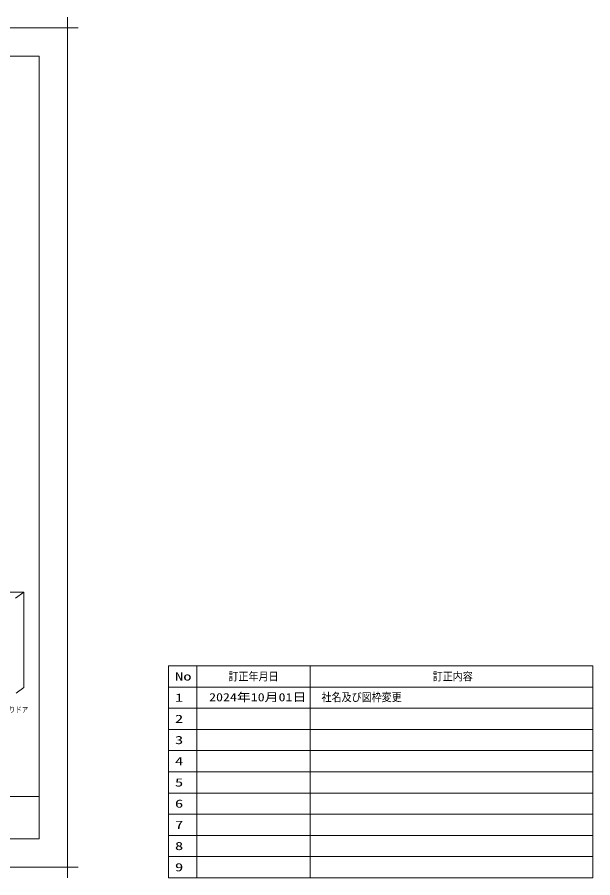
# Model space of a CAD drawing. Units: millimetres on the paper. Extents: x -305 to 305, y -152 to 152.
# Drawn here: x 101.2 to 304.8, y -152.3 to 152.3 of the extents above; entities that cross this region are included whole.
import ezdxf
from ezdxf.enums import TextEntityAlignment as Align

# ---------------------------------------------------------------- set-up
doc = ezdxf.new("R2010")
doc.units = ezdxf.units.MM
for name, color, linetype, lineweight in [('0-2_0', 7, 'Continuous', 9), ('0-5_S5', 7, 'Continuous', 9), ('0-6_1図面枠', 7, 'Continuous', 9), ('0-7_図面枠', 3, 'Continuous', 9), ('0-8_DEFPOINTS', 7, 'Continuous', 9)]:
    doc.layers.add(name, color=color, linetype=linetype, lineweight=lineweight)
doc.styles.add('ＭＳ ゴシック', font='')
doc.styles.get('ＭＳ ゴシック').set_extended_font_data('MS Gothic')

# ---------------------------------------------------------------- blocks, each defined once
blk = doc.blocks.new('グループ-6')
at = {"layer": '0-6_1図面枠'}
for p, q in [((-4200, 2895), (-4200, 3045)), ((4200, 2895), (4200, 3045)), ((-4275, 2970), (-4125, 2970)), ((4275, 2970), (4125, 2970)), ((-4200, -2895), (-4200, -3045)), ((4200, -2895), (4200, -3045)), ((-4275, -2970), (-4125, -2970)), ((4275, -2970), (4125, -2970))]:
    blk.add_line(p, q, dxfattribs=at)

msp = doc.modelspace()

# ---------------------------------------------------------------- linework, layer by layer
at = {"layer": '0-2_0'}
for p, q in [((154.767, -77.252), (154.767, -152.252)), ((154.767, -77.252), (304.767, -77.252)), ((164.767, -77.252), (164.767, -152.252)), ((204.767, -77.252), (204.767, -152.252)), ((304.767, -77.252), (304.767, -152.252)), ((154.767, -84.752), (304.767, -84.752)), ((154.767, -92.252), (304.767, -92.252)), ((154.767, -99.752), (304.767, -99.752)), ((154.767, -107.252), (304.767, -107.252)), ((154.767, -114.752), (304.767, -114.752)), ((154.767, -122.252), (304.767, -122.252)), ((154.767, -129.752), (304.767, -129.752)), ((154.767, -137.252), (304.767, -137.252)), ((154.767, -144.752), (304.767, -144.752)), ((154.767, -152.252), (304.767, -152.252))]:
    msp.add_line(p, q, dxfattribs=at)
at = {"layer": '0-5_S5'}
for p, q in [((100.575, -53.347), (103.559, -51.138)), ((103.561, -51.225), (103.556, -51.225)), ((103.561, -51.425), (103.556, -51.425)), ((103.561, -51.625), (103.556, -51.625)), ((103.561, -51.825), (103.556, -51.825)), ((103.561, -52.025), (103.556, -52.025)), ((103.561, -52.225), (103.556, -52.225)), ((103.561, -52.425), (103.556, -52.425)), ((103.561, -52.625), (103.556, -52.625)), ((103.561, -52.825), (103.556, -52.825)), ((103.561, -53.025), (103.556, -53.025)), ((103.561, -53.225), (103.556, -53.225)), ((103.561, -53.425), (103.556, -53.425)), ((103.561, -53.625), (103.556, -53.625)), ((103.561, -53.825), (103.556, -53.825)), ((103.561, -54.025), (103.556, -54.025)), ((103.561, -54.225), (103.556, -54.225)), ((103.561, -54.425), (103.556, -54.425)), ((103.561, -54.625), (103.556, -54.625)), ((103.561, -54.825), (103.556, -54.825)), ((103.561, -55.025), (103.556, -55.025)), ((103.561, -55.225), (103.556, -55.225)), ((103.561, -55.425), (103.556, -55.425)), ((103.561, -55.625), (103.556, -55.625)), ((103.561, -55.825), (103.556, -55.825)), ((103.561, -56.025), (103.556, -56.025)), ((103.561, -56.225), (103.556, -56.225)), ((103.561, -56.425), (103.556, -56.425)), ((103.561, -56.625), (103.556, -56.625)), ((103.561, -56.825), (103.556, -56.825)), ((103.561, -57.025), (103.556, -57.025)), ((103.561, -57.225), (103.556, -57.225)), ((103.561, -57.425), (103.556, -57.425)), ((103.561, -57.625), (103.556, -57.625)), ((103.561, -57.825), (103.556, -57.825)), ((103.561, -58.025), (103.556, -58.025)), ((103.561, -58.225), (103.556, -58.225)), ((103.561, -58.425), (103.556, -58.425)), ((103.561, -58.625), (103.556, -58.625)), ((103.561, -58.825), (103.556, -58.825)), ((103.561, -59.025), (103.556, -59.025)), ((103.561, -59.225), (103.556, -59.225)), ((103.561, -59.425), (103.556, -59.425)), ((103.561, -59.625), (103.556, -59.625)), ((103.561, -59.825), (103.556, -59.825)), ((103.561, -60.025), (103.556, -60.025)), ((103.561, -60.225), (103.556, -60.225)), ((103.561, -60.425), (103.556, -60.425)), ((103.561, -60.625), (103.556, -60.625)), ((103.561, -60.825), (103.556, -60.825)), ((103.561, -61.025), (103.556, -61.025)), ((103.561, -61.225), (103.556, -61.225)), ((103.561, -61.425), (103.556, -61.425)), ((103.561, -61.625), (103.556, -61.625)), ((103.561, -61.825), (103.556, -61.825)), ((103.561, -62.025), (103.556, -62.025)), ((103.561, -62.225), (103.556, -62.225)), ((103.561, -62.425), (103.556, -62.425)), ((103.561, -62.625), (103.556, -62.625)), ((103.561, -62.825), (103.556, -62.825)), ((103.561, -63.025), (103.556, -63.025)), ((103.561, -63.225), (103.556, -63.225)), ((103.561, -63.425), (103.556, -63.425)), ((103.561, -63.625), (103.556, -63.625)), ((103.561, -63.825), (103.556, -63.825)), ((103.561, -64.025), (103.556, -64.025)), ((103.561, -64.225), (103.556, -64.225)), ((103.561, -64.425), (103.556, -64.425)), ((103.561, -64.625), (103.556, -64.625)), ((103.561, -64.825), (103.556, -64.825)), ((103.561, -65.025), (103.556, -65.025)), ((103.561, -65.225), (103.556, -65.225)), ((103.561, -65.425), (103.556, -65.425)), ((103.561, -65.625), (103.556, -65.625)), ((103.561, -65.825), (103.556, -65.825)), ((103.561, -66.025), (103.556, -66.025)), ((103.561, -66.225), (103.556, -66.225)), ((103.561, -66.425), (103.556, -66.425)), ((103.561, -66.625), (103.556, -66.625)), ((103.561, -66.825), (103.556, -66.825)), ((103.561, -67.025), (103.556, -67.025)), ((103.561, -67.225), (103.556, -67.225)), ((103.561, -67.425), (103.556, -67.425)), ((103.561, -67.625), (103.556, -67.625)), ((103.561, -67.825), (103.556, -67.825)), ((103.561, -68.025), (103.556, -68.025)), ((103.561, -68.225), (103.556, -68.225)), ((103.561, -68.425), (103.556, -68.425)), ((103.561, -68.625), (103.556, -68.625)), ((103.561, -68.825), (103.556, -68.825)), ((103.561, -69.025), (103.556, -69.025)), ((103.561, -69.225), (103.556, -69.225)), ((103.561, -69.425), (103.556, -69.425)), ((103.561, -69.625), (103.556, -69.625)), ((103.561, -69.825), (103.556, -69.825)), ((103.561, -70.025), (103.556, -70.025)), ((103.561, -70.225), (103.556, -70.225)), ((103.561, -70.425), (103.556, -70.425)), ((103.561, -70.625), (103.556, -70.625)), ((103.561, -70.825), (103.556, -70.825)), ((103.561, -71.025), (103.556, -71.025)), ((103.561, -71.225), (103.556, -71.225)), ((103.561, -71.425), (103.556, -71.425)), ((103.561, -71.625), (103.556, -71.625)), ((103.561, -71.825), (103.556, -71.825)), ((103.561, -72.025), (103.556, -72.025)), ((103.561, -72.225), (103.556, -72.225)), ((103.561, -72.425), (103.556, -72.425)), ((103.561, -72.625), (103.556, -72.625)), ((103.561, -72.825), (103.556, -72.825)), ((103.561, -73.025), (103.556, -73.025)), ((103.561, -73.225), (103.556, -73.225)), ((103.561, -73.425), (103.556, -73.425)), ((103.561, -73.625), (103.556, -73.625)), ((103.561, -73.825), (103.556, -73.825)), ((103.561, -74.025), (103.556, -74.025)), ((103.561, -74.225), (103.556, -74.225)), ((103.561, -74.425), (103.556, -74.425)), ((103.561, -74.625), (103.556, -74.625)), ((103.561, -74.825), (103.556, -74.825)), ((103.561, -75.025), (103.556, -75.025)), ((103.561, -75.225), (103.556, -75.225)), ((103.561, -75.425), (103.556, -75.425)), ((103.561, -75.625), (103.556, -75.625)), ((103.561, -75.825), (103.556, -75.825)), ((103.561, -76.025), (103.556, -76.025)), ((103.561, -76.225), (103.556, -76.225)), ((103.561, -76.425), (103.556, -76.425)), ((103.561, -76.625), (103.556, -76.625)), ((103.561, -76.825), (103.556, -76.825)), ((103.561, -77.025), (103.556, -77.025)), ((103.561, -77.225), (103.556, -77.225)), ((103.561, -77.425), (103.556, -77.425)), ((103.561, -77.625), (103.556, -77.625)), ((103.561, -77.825), (103.556, -77.825)), ((103.561, -78.025), (103.556, -78.025)), ((103.561, -78.225), (103.556, -78.225)), ((103.561, -78.425), (103.556, -78.425)), ((103.561, -78.625), (103.556, -78.625)), ((103.561, -78.825), (103.556, -78.825)), ((103.561, -79.025), (103.556, -79.025)), ((103.561, -79.225), (103.556, -79.225)), ((103.561, -79.425), (103.556, -79.425)), ((103.561, -79.625), (103.556, -79.625)), ((103.561, -79.825), (103.556, -79.825)), ((103.561, -80.025), (103.556, -80.025)), ((103.561, -80.225), (103.556, -80.225)), ((103.561, -80.425), (103.556, -80.425)), ((103.561, -80.625), (103.556, -80.625)), ((103.561, -80.825), (103.556, -80.825)), ((103.561, -81.025), (103.556, -81.025)), ((103.561, -81.225), (103.556, -81.225)), ((103.561, -81.425), (103.556, -81.425)), ((103.561, -81.625), (103.556, -81.625)), ((103.561, -81.825), (103.556, -81.825)), ((103.561, -82.025), (103.556, -82.025)), ((100.85, -86.931), (103.559, -84.925)), ((103.561, -82.225), (103.556, -82.225)), ((103.561, -82.425), (103.556, -82.425)), ((103.561, -82.625), (103.556, -82.625)), ((103.561, -82.825), (103.556, -82.825)), ((103.561, -83.025), (103.556, -83.025)), ((103.561, -83.225), (103.556, -83.225)), ((103.561, -83.425), (103.556, -83.425)), ((103.561, -83.625), (103.556, -83.625)), ((103.561, -83.825), (103.556, -83.825)), ((103.561, -84.025), (103.556, -84.025)), ((103.561, -84.225), (103.556, -84.225)), ((103.561, -84.425), (103.556, -84.425)), ((103.561, -84.625), (103.556, -84.625)), ((103.561, -84.825), (103.556, -84.825))]:
    msp.add_line(p, q, dxfattribs=at)
for points in [[(90.792, -51.141), (103.559, -51.141), (103.559, -51.136), (90.792, -51.136)], [(103.561, -51.138), (103.561, -51.138), (103.561, -51.138), (103.561, -51.137), (103.561, -51.137), (103.561, -51.137), (103.561, -51.136), (103.56, -51.136), (103.56, -51.136), (103.56, -51.136), (103.56, -51.136), (103.559, -51.136), (103.559, -51.136), (103.559, -51.136), (103.558, -51.136), (103.558, -51.136), (103.558, -51.136), (103.557, -51.136), (103.557, -51.136), (103.557, -51.136), (103.557, -51.137), (103.557, -51.137), (103.556, -51.137), (103.556, -51.138), (103.556, -51.138), (103.556, -51.138), (103.559, -51.138)], [(103.556, -51.138), (103.556, -84.925), (103.561, -84.925), (103.561, -51.138)], [(103.559, -51.138), (103.559, -51.141), (103.559, -51.141), (103.559, -51.141), (103.56, -51.141), (103.56, -51.14), (103.56, -51.14), (103.56, -51.14), (103.561, -51.14), (103.561, -51.14), (103.561, -51.139), (103.561, -51.139), (103.561, -51.139), (103.561, -51.138), (103.561, -51.138), (103.561, -51.138), (103.561, -51.137), (103.561, -51.137), (103.561, -51.137), (103.561, -51.137), (103.56, -51.136), (103.56, -51.136), (103.56, -51.136), (103.56, -51.136), (103.559, -51.136), (103.559, -51.136), (103.559, -51.136)], [(103.559, -84.925), (103.556, -84.925), (103.556, -84.925), (103.556, -84.926), (103.556, -84.926), (103.557, -84.926), (103.557, -84.927), (103.557, -84.927), (103.557, -84.927), (103.557, -84.927), (103.558, -84.927), (103.558, -84.928), (103.558, -84.928), (103.559, -84.928), (103.559, -84.928), (103.559, -84.928), (103.56, -84.928), (103.56, -84.927), (103.56, -84.927), (103.56, -84.927), (103.561, -84.927), (103.561, -84.927), (103.561, -84.926), (103.561, -84.926), (103.561, -84.926), (103.561, -84.925), (103.561, -84.925)]]:
    msp.add_lwpolyline(points, close=True, dxfattribs=at)
at = {"layer": '0-7_図面枠'}
msp.add_line((-291.017, -123.498), (108.983, -123.498), dxfattribs=at)
msp.add_lwpolyline([(-291.017, -138.498), (108.983, -138.498), (108.983, 138.502), (-291.017, 138.502)], close=True, dxfattribs=at)
at = {"layer": '0-8_DEFPOINTS'}
for p, q in [((118.983, 148.502), (-301.017, 148.502)), ((118.983, -148.498), (118.983, 148.502)), ((118.983, -148.498), (-301.017, -148.498))]:
    msp.add_line(p, q, dxfattribs=at)

# ---------------------------------------------------------------- block references
at = {"layer": '0-6_1図面枠', "xscale": 0.05, "yscale": 0.05}
msp.add_blockref('グループ-6', (-91.017, 0.002), dxfattribs=at)

# ---------------------------------------------------------------- texts
at = {"layer": '0-5_S5', "style": 'ＭＳ ゴシック', "width": 0.85}
msp.add_text('2枚折りドア', height=1.924, dxfattribs=at).set_placement((92.34, -94.315), align=Align.BOTTOM_LEFT)
at = {"layer": '0-7_図面枠', "style": 'ＭＳ ゴシック'}
for s, height, width, p in [('訂正年月日', 2.889, 0.9, (175.924, -83.321)), ('訂正内容', 2.889, 0.9, (248.147, -83.321)), ('No', 2.889, 1.5, (156.995, -83.321)), ('1', 2.889, 1.5, (156.995, -90.821)), ('2024年10月01日', 2.886, 1.25, (169.082, -90.666)), ('社名及び図枠変更', 2.889, 0.9, (208.834, -90.666)), ('2', 2.889, 1.5, (156.995, -98.321)), ('3', 2.889, 1.5, (156.995, -105.821)), ('4', 2.889, 1.5, (156.995, -113.321)), ('5', 2.889, 1.5, (156.995, -120.821)), ('6', 2.889, 1.5, (156.995, -128.321)), ('7', 2.889, 1.5, (156.995, -135.821)), ('8', 2.889, 1.5, (156.995, -143.321)), ('9', 2.889, 1.5, (156.995, -150.821))]:
    msp.add_text(s, height=height, dxfattribs=dict(at, width=width)).set_placement(p, align=Align.BOTTOM_LEFT)

doc.saveas('drawing.dxf')
